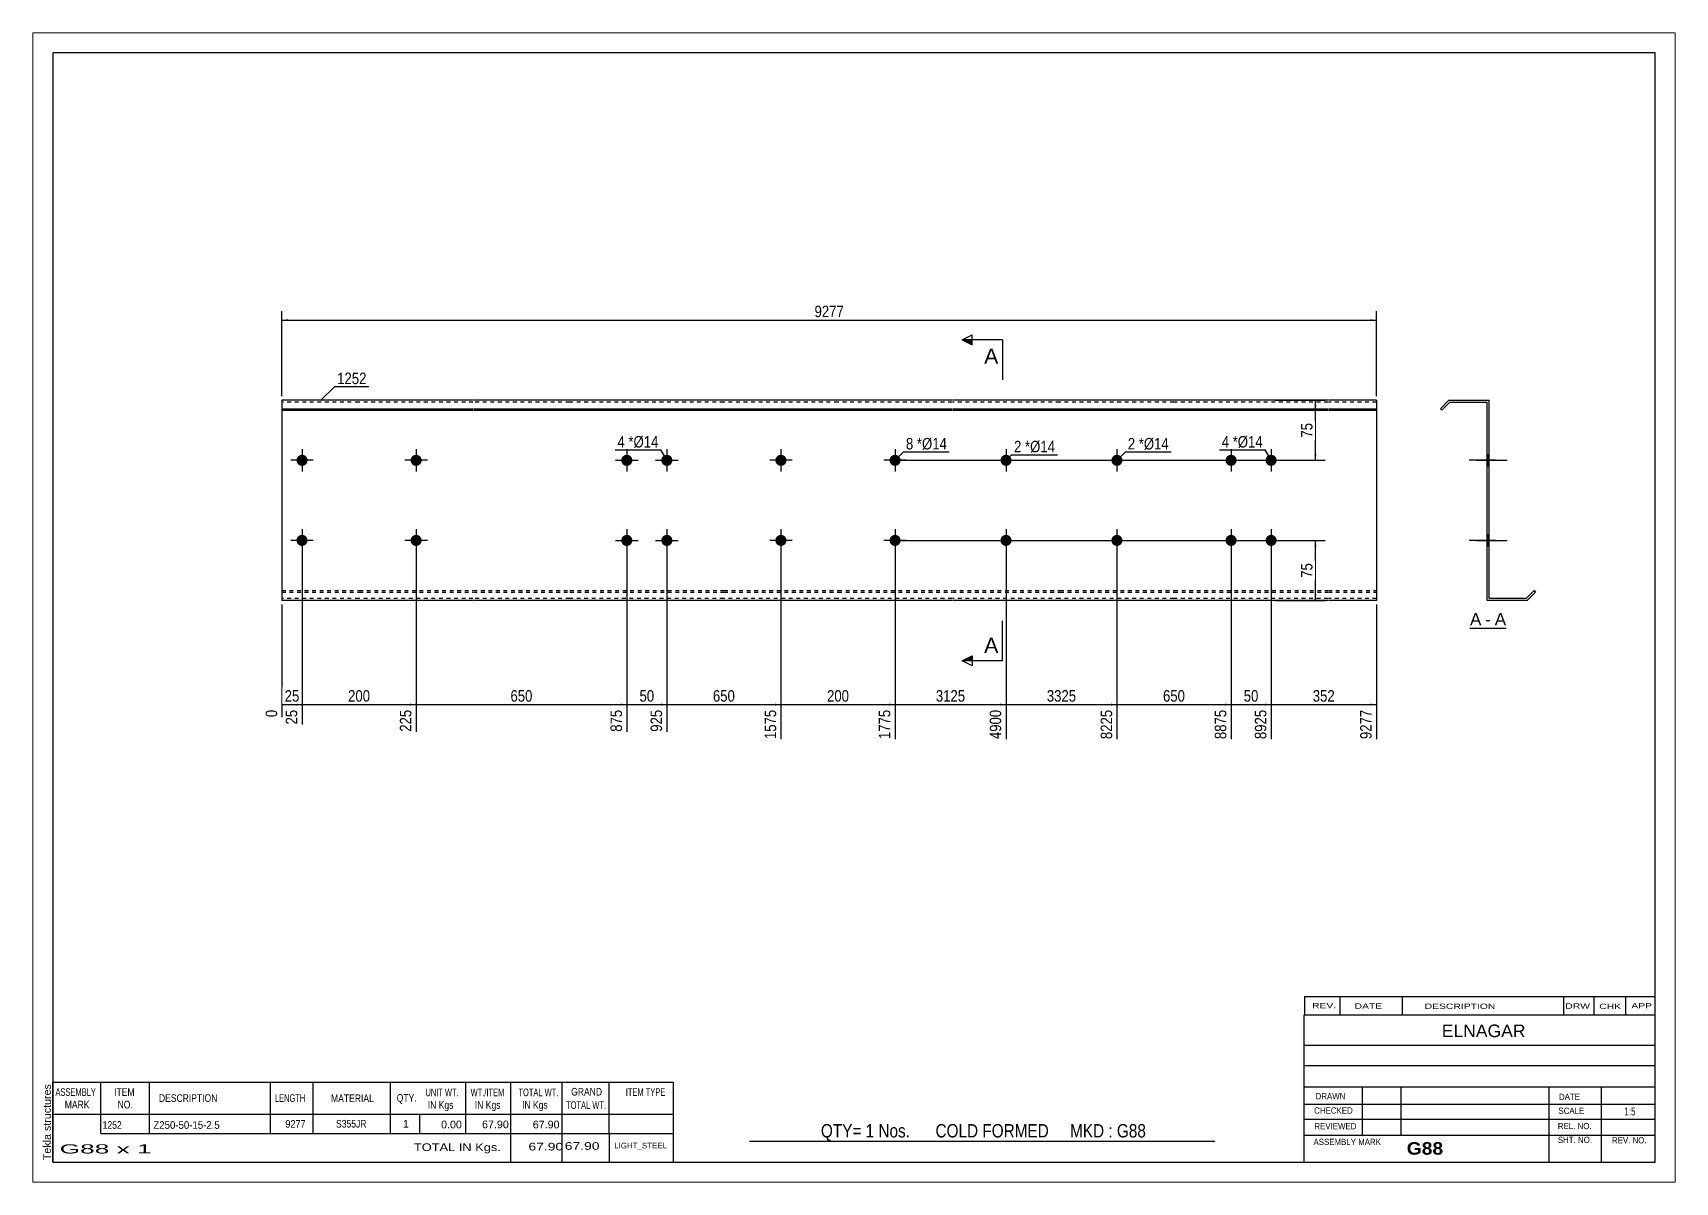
# Paper-space layout 'Layout1' of a CAD drawing. Header units: millimetres. Extents: x 0 to 410, y 0 to 287.
# The model-space entities are those that its viewports show. They can reach past a viewport. Long polylines and large blocks are cut down to what shows.
import ezdxf

# ---------------------------------------------------------------- set-up
doc = ezdxf.new("R2010")
doc.units = ezdxf.units.MM
doc.linetypes.add('DXK_LINE_DOT1', pattern=[1.8814, 0.9407, -0.9407])
doc.layers.add('Viewport layer', color=7, linetype='Continuous', plot=False)
doc.styles.add('Arial', font='ARIAL.TTF', dxfattribs={"height": 0.2})
doc.styles.add('Arial Bold', font='ARIALBD.TTF', dxfattribs={"height": 0.2})
doc.styles.add('Arial Narrow', font='ARIALN.TTF', dxfattribs={"height": 0.2})

# ---------------------------------------------------------------- blocks, each defined once
blk = doc.blocks.new('Unknown-627006323-1635')
at = {"color": 5, "linetype": 'Continuous'}
for p, q in [((342.8, 111.75), (-57.2, 111.75)), ((-57.2, 111.75), (-57.2, -165.25)), ((342.8, -165.25), (342.8, 111.75)), ((-57.2, -165.25), (342.8, -165.25))]:
    blk.add_line(p, q, dxfattribs=at)
at = {"color": 174, "linetype": 'Continuous', "style": 'Arial'}
blk.add_text('Tekla structures', height=1.9102, rotation=90, dxfattribs=at).set_placement((-57.7, -164.75))
blk = doc.blocks.new('Unknown-627006323-12 - 1233')
at = {"color": 7, "linetype": 'Continuous'}
blk.add_line((296.58, -31.95), (305.61, -31.95), dxfattribs=at)
at = {"color": 0, "linetype": 'Continuous'}
blk.add_wipeout([(299.42, -31.2), (299.42, -28), (296.58, -28), (296.58, -31.2)], dxfattribs=at)
blk.add_wipeout([(301.8, -31.2), (301.8, -28), (300.38, -28), (300.38, -31.2)], dxfattribs=at)
at = {"color": 96, "linetype": 'Continuous', "style": 'Arial'}
blk.add_text('A', height=3.06, dxfattribs=at).set_placement((296.58, -31.2))
at = {"color": 0, "linetype": 'Continuous'}
blk.add_wipeout([(305.61, -31.2), (305.61, -28), (302.76, -28), (302.76, -31.2)], dxfattribs=at)
at = {"color": 96, "linetype": 'Continuous', "style": 'Arial'}
for s, p in [('A', (302.76, -31.2)), ('-', (300.38, -31.2))]:
    blk.add_text(s, height=3.06, dxfattribs=at).set_placement(p)
blk = doc.blocks.new('Bolt-627006323-1223 - 1203')
at = {"linetype": 'Continuous'}
for points in [[(6.4, -10, -1), (3.6, -10, -1)], [(154.45, -10, -1), (151.65, -10, -1)]]:
    blk.add_hatch(color=3, dxfattribs=at).paths.add_polyline_path(points)
at = {"color": 3, "linetype": 'Continuous'}
for p, q in [((5, -7.2), (5, -12.8)), ((153.05, -7.2), (153.05, -12.8)), ((7.8, -10), (2.2, -10)), ((155.85, -10), (150.25, -10))]:
    blk.add_line(p, q, dxfattribs=at)
blk = doc.blocks.new('Part-627006323-1218 - 1203')
at = {"color": 2, "linetype": 'Continuous'}
for p, q in [((0, 25), (0, -25)), ((19.19, 25), (0, 25)), ((47.68, 25), (19.29, 25)), ((71.78, 25), (47.78, 25)), ((110.27, 25), (71.88, 25)), ((138.76, 25), (110.37, 25)), ((167.25, 25), (138.86, 25)), ((194.15, 25), (167.35, 25)), ((222.63, 25), (194.25, 25)), ((261.12, 25), (222.73, 25)), ((273.22, 25), (261.22, 25)), ((273.22, 25), (273.22, -25)), ((0, 22.88), (19.19, 22.88)), ((0, 22.53), (19.19, 22.53)), ((19.29, 22.88), (47.68, 22.88)), ((19.29, 22.53), (47.68, 22.53)), ((47.78, 22.88), (71.78, 22.88)), ((47.78, 22.53), (71.78, 22.53)), ((71.88, 22.88), (110.27, 22.88)), ((71.88, 22.53), (110.27, 22.53)), ((110.37, 22.88), (138.76, 22.88)), ((110.37, 22.53), (138.76, 22.53)), ((138.86, 22.88), (167.25, 22.88)), ((138.86, 22.53), (167.25, 22.53)), ((167.35, 22.88), (194.15, 22.88)), ((167.35, 22.53), (194.15, 22.53)), ((194.25, 22.88), (222.63, 22.88)), ((194.25, 22.53), (222.63, 22.53)), ((222.73, 22.88), (261.12, 22.88)), ((222.73, 22.53), (261.12, 22.53)), ((261.22, 22.88), (273.22, 22.88)), ((261.22, 22.53), (273.22, 22.53)), ((19.19, -25), (0, -25)), ((47.68, -25), (19.29, -25)), ((71.78, -25), (47.78, -25)), ((110.27, -25), (71.88, -25)), ((138.76, -25), (110.37, -25)), ((167.25, -25), (138.86, -25)), ((194.15, -25), (167.35, -25)), ((222.63, -25), (194.25, -25)), ((261.12, -25), (222.73, -25)), ((273.22, -25), (261.22, -25))]:
    blk.add_line(p, q, dxfattribs=at)
at = {"color": 7, "linetype": 'DXK_LINE_DOT1'}
for p, q in [((19.19, 24.5), (0, 24.5)), ((47.68, 24.5), (19.29, 24.5)), ((71.78, 24.5), (47.78, 24.5)), ((110.27, 24.5), (71.88, 24.5)), ((138.76, 24.5), (110.37, 24.5)), ((167.25, 24.5), (138.86, 24.5)), ((194.15, 24.5), (167.35, 24.5)), ((222.63, 24.5), (194.25, 24.5)), ((261.12, 24.5), (222.73, 24.5)), ((273.22, 24.5), (261.22, 24.5)), ((0, -22.53), (19.19, -22.53)), ((0, -22.88), (19.19, -22.88)), ((19.19, -24.5), (0, -24.5)), ((19.29, -22.53), (47.68, -22.53)), ((19.29, -22.88), (47.68, -22.88)), ((47.68, -24.5), (19.29, -24.5)), ((47.78, -22.53), (71.78, -22.53)), ((47.78, -22.88), (71.78, -22.88)), ((71.78, -24.5), (47.78, -24.5)), ((71.88, -22.53), (110.27, -22.53)), ((71.88, -22.88), (110.27, -22.88)), ((110.27, -24.5), (71.88, -24.5)), ((110.37, -22.53), (138.76, -22.53)), ((110.37, -22.88), (138.76, -22.88)), ((138.76, -24.5), (110.37, -24.5)), ((138.86, -22.53), (167.25, -22.53)), ((138.86, -22.88), (167.25, -22.88)), ((167.25, -24.5), (138.86, -24.5)), ((167.35, -22.53), (194.15, -22.53)), ((167.35, -22.88), (194.15, -22.88)), ((194.15, -24.5), (167.35, -24.5)), ((194.25, -22.53), (222.63, -22.53)), ((194.25, -22.88), (222.63, -22.88)), ((222.63, -24.5), (194.25, -24.5)), ((222.73, -22.53), (261.12, -22.53)), ((222.73, -22.88), (261.12, -22.88)), ((261.12, -24.5), (222.73, -24.5)), ((261.22, -22.53), (273.22, -22.53)), ((261.22, -22.88), (273.22, -22.88)), ((273.22, -24.5), (261.22, -24.5))]:
    blk.add_line(p, q, dxfattribs=at)
blk = doc.blocks.new('Bolt-627006323-1219 - 1203')
at = {"linetype": 'Continuous'}
for points in [[(238.33, 10, -1), (235.53, 10, -1)], [(248.33, 10, -1), (245.53, 10, -1)], [(238.33, -10, -1), (235.53, -10, -1)], [(248.33, -10, -1), (245.53, -10, -1)]]:
    blk.add_hatch(color=3, dxfattribs=at).paths.add_polyline_path(points)
at = {"color": 3, "linetype": 'Continuous'}
for p, q in [((236.93, 12.8), (236.93, 7.2)), ((246.93, 12.8), (246.93, 7.2)), ((234.13, 10), (239.73, 10)), ((244.13, 10), (249.73, 10)), ((236.93, -7.2), (236.93, -12.8)), ((246.93, -7.2), (246.93, -12.8)), ((234.13, -10), (239.73, -10)), ((244.13, -10), (249.73, -10))]:
    blk.add_line(p, q, dxfattribs=at)
blk = doc.blocks.new('Bolt-627006323-1220 - 1203')
at = {"linetype": 'Continuous'}
for points in [[(87.48, 10, -1), (84.68, 10, -1)], [(97.48, 10, -1), (94.68, 10, -1)], [(87.48, -10, -1), (84.68, -10, -1)], [(97.48, -10, -1), (94.68, -10, -1)]]:
    blk.add_hatch(color=3, dxfattribs=at).paths.add_polyline_path(points)
at = {"color": 3, "linetype": 'Continuous'}
for p, q in [((86.08, 12.8), (86.08, 7.2)), ((96.08, 12.8), (96.08, 7.2)), ((83.28, 10), (88.88, 10)), ((93.28, 10), (98.88, 10)), ((86.08, -7.2), (86.08, -12.8)), ((96.08, -7.2), (96.08, -12.8)), ((83.28, -10), (88.88, -10)), ((93.28, -10), (98.88, -10))]:
    blk.add_line(p, q, dxfattribs=at)
blk = doc.blocks.new('Bolt-627006323-1221 - 1203')
at = {"linetype": 'Continuous'}
for points in [[(34.89, -10, -1), (32.09, -10, -1)], [(125.96, -10, -1), (123.16, -10, -1)]]:
    blk.add_hatch(color=3, dxfattribs=at).paths.add_polyline_path(points)
at = {"color": 3, "linetype": 'Continuous'}
for p, q in [((33.49, -7.2), (33.49, -12.8)), ((124.56, -7.2), (124.56, -12.8)), ((36.29, -10), (30.69, -10)), ((127.36, -10), (121.76, -10))]:
    blk.add_line(p, q, dxfattribs=at)
blk = doc.blocks.new('Bolt-627006323-1222 - 1203')
at = {"linetype": 'Continuous'}
for points in [[(34.89, 10, -1), (32.09, 10, -1)], [(125.96, 10, -1), (123.16, 10, -1)]]:
    blk.add_hatch(color=3, dxfattribs=at).paths.add_polyline_path(points)
at = {"color": 3, "linetype": 'Continuous'}
for p, q in [((33.49, 12.8), (33.49, 7.2)), ((124.56, 12.8), (124.56, 7.2)), ((36.29, 10), (30.69, 10)), ((127.36, 10), (121.76, 10))]:
    blk.add_line(p, q, dxfattribs=at)
blk = doc.blocks.new('Bolt-627006323-1224 - 1203')
at = {"linetype": 'Continuous'}
for points in [[(6.4, 10, -1), (3.6, 10, -1)], [(154.45, 10, -1), (151.65, 10, -1)]]:
    blk.add_hatch(color=3, dxfattribs=at).paths.add_polyline_path(points)
at = {"color": 3, "linetype": 'Continuous'}
for p, q in [((5, 12.8), (5, 7.2)), ((153.05, 12.8), (153.05, 7.2)), ((7.8, 10), (2.2, 10)), ((155.85, 10), (150.25, 10))]:
    blk.add_line(p, q, dxfattribs=at)
blk = doc.blocks.new('Bolt-627006323-1225 - 1203')
at = {"linetype": 'Continuous'}
for points in [[(209.84, 10, -1), (207.04, 10, -1)], [(209.84, -10, -1), (207.04, -10, -1)]]:
    blk.add_hatch(color=3, dxfattribs=at).paths.add_polyline_path(points)
at = {"color": 3, "linetype": 'Continuous'}
for p, q in [((208.44, 12.8), (208.44, 7.2)), ((205.64, 10), (211.24, 10)), ((208.44, -7.2), (208.44, -12.8)), ((205.64, -10), (211.24, -10))]:
    blk.add_line(p, q, dxfattribs=at)
blk = doc.blocks.new('Bolt-627006323-1226 - 1203')
at = {"linetype": 'Continuous'}
for points in [[(182.15, 10, -1), (179.35, 10, -1)], [(182.15, -10, -1), (179.35, -10, -1)]]:
    blk.add_hatch(color=3, dxfattribs=at).paths.add_polyline_path(points)
at = {"color": 3, "linetype": 'Continuous'}
for p, q in [((180.75, 12.8), (180.75, 7.2)), ((177.95, 10), (183.55, 10)), ((180.75, -7.2), (180.75, -12.8)), ((177.95, -10), (183.55, -10))]:
    blk.add_line(p, q, dxfattribs=at)
blk = doc.blocks.new('Bolt-627006323-1240 - 1233')
at = {"linetype": 'Continuous'}
blk.add_hatch(color=3, dxfattribs=at).paths.add_polyline_path([(301.34, -11.4), (301.34, -8.6), (300.84, -8.6), (300.84, -11.4)])
blk.add_hatch(color=3, dxfattribs=at).paths.add_polyline_path([(301.34, -11.4), (301.34, -8.6), (300.84, -8.6), (300.84, -11.4)])
at = {"color": 3, "linetype": 'Continuous'}
for p, q in [((302.94, -10), (296.34, -10)), ((302.94, -10), (296.34, -10)), ((301.34, -8.6), (300.84, -8.6)), ((301.34, -8.6), (300.84, -8.6)), ((301.34, -11.4), (300.84, -11.4)), ((301.34, -11.4), (300.84, -11.4))]:
    blk.add_line(p, q, dxfattribs=at)
blk = doc.blocks.new('Part-627006323-1235 - 1233')
at = {"color": 2, "linetype": 'Continuous'}
for p, q in [((291.34, 25), (289.22, 22.88)), ((291.34, 25), (301.34, 25)), ((301.34, -24.5), (301.34, 25)), ((289.22, 22.88), (289.57, 22.53)), ((289.57, 22.53), (291.55, 24.5)), ((291.55, 24.5), (300.84, 24.5)), ((300.84, -25), (300.84, 24.5)), ((310.64, -24.5), (301.34, -24.5)), ((310.64, -24.5), (312.61, -22.53)), ((312.96, -22.88), (310.84, -25)), ((312.61, -22.53), (312.96, -22.88)), ((310.84, -25), (300.84, -25))]:
    blk.add_line(p, q, dxfattribs=at)
blk = doc.blocks.new('Bolt-627006323-1236 - 1233')
at = {"linetype": 'Continuous'}
for points in [[(301.34, 8.6), (301.34, 11.4), (300.84, 11.4), (300.84, 8.6)], [(301.34, 8.6), (301.34, 11.4), (300.84, 11.4), (300.84, 8.6)], [(301.34, -11.4), (301.34, -8.6), (300.84, -8.6), (300.84, -11.4)], [(301.34, -11.4), (301.34, -8.6), (300.84, -8.6), (300.84, -11.4)]]:
    blk.add_hatch(color=3, dxfattribs=at).paths.add_polyline_path(points)
at = {"color": 3, "linetype": 'Continuous'}
for p, q in [((298.24, 10), (305.84, 10)), ((298.24, 10), (305.84, 10)), ((300.84, 11.4), (301.34, 11.4)), ((300.84, 11.4), (301.34, 11.4)), ((300.84, 8.6), (301.34, 8.6)), ((300.84, 8.6), (301.34, 8.6)), ((298.24, -10), (305.84, -10)), ((298.24, -10), (305.84, -10)), ((300.84, -8.6), (301.34, -8.6)), ((300.84, -8.6), (301.34, -8.6)), ((300.84, -11.4), (301.34, -11.4)), ((300.84, -11.4), (301.34, -11.4))]:
    blk.add_line(p, q, dxfattribs=at)
blk = doc.blocks.new('Bolt-627006323-1237 - 1233')
at = {"linetype": 'Continuous'}
for points in [[(301.34, 8.6), (301.34, 11.4), (300.84, 11.4), (300.84, 8.6)], [(301.34, 8.6), (301.34, 11.4), (300.84, 11.4), (300.84, 8.6)], [(301.34, -11.4), (301.34, -8.6), (300.84, -8.6), (300.84, -11.4)], [(301.34, -11.4), (301.34, -8.6), (300.84, -8.6), (300.84, -11.4)]]:
    blk.add_hatch(color=3, dxfattribs=at).paths.add_polyline_path(points)
at = {"color": 3, "linetype": 'Continuous'}
for p, q in [((298.24, 10), (305.84, 10)), ((298.24, 10), (305.84, 10)), ((300.84, 11.4), (301.34, 11.4)), ((300.84, 11.4), (301.34, 11.4)), ((300.84, 8.6), (301.34, 8.6)), ((300.84, 8.6), (301.34, 8.6)), ((298.24, -10), (305.84, -10)), ((298.24, -10), (305.84, -10)), ((300.84, -8.6), (301.34, -8.6)), ((300.84, -8.6), (301.34, -8.6)), ((300.84, -11.4), (301.34, -11.4)), ((300.84, -11.4), (301.34, -11.4))]:
    blk.add_line(p, q, dxfattribs=at)
blk = doc.blocks.new('Bolt-627006323-1238 - 1233')
at = {"linetype": 'Continuous'}
blk.add_hatch(color=3, dxfattribs=at).paths.add_polyline_path([(301.34, -11.4), (301.34, -8.6), (300.84, -8.6), (300.84, -11.4)])
blk.add_hatch(color=3, dxfattribs=at).paths.add_polyline_path([(301.34, -11.4), (301.34, -8.6), (300.84, -8.6), (300.84, -11.4)])
at = {"color": 3, "linetype": 'Continuous'}
for p, q in [((302.94, -10), (296.34, -10)), ((302.94, -10), (296.34, -10)), ((301.34, -8.6), (300.84, -8.6)), ((301.34, -8.6), (300.84, -8.6)), ((301.34, -11.4), (300.84, -11.4)), ((301.34, -11.4), (300.84, -11.4))]:
    blk.add_line(p, q, dxfattribs=at)
blk = doc.blocks.new('Bolt-627006323-1239 - 1233')
at = {"linetype": 'Continuous'}
blk.add_hatch(color=3, dxfattribs=at).paths.add_polyline_path([(301.34, 8.6), (301.34, 11.4), (300.84, 11.4), (300.84, 8.6)])
blk.add_hatch(color=3, dxfattribs=at).paths.add_polyline_path([(301.34, 8.6), (301.34, 11.4), (300.84, 11.4), (300.84, 8.6)])
at = {"color": 3, "linetype": 'Continuous'}
for p, q in [((302.94, 10), (296.34, 10)), ((302.94, 10), (296.34, 10)), ((301.34, 11.4), (300.84, 11.4)), ((301.34, 11.4), (300.84, 11.4)), ((301.34, 8.6), (300.84, 8.6)), ((301.34, 8.6), (300.84, 8.6))]:
    blk.add_line(p, q, dxfattribs=at)
blk = doc.blocks.new('Bolt-627006323-1241 - 1233')
at = {"linetype": 'Continuous'}
blk.add_hatch(color=3, dxfattribs=at).paths.add_polyline_path([(301.34, 8.6), (301.34, 11.4), (300.84, 11.4), (300.84, 8.6)])
blk.add_hatch(color=3, dxfattribs=at).paths.add_polyline_path([(301.34, 8.6), (301.34, 11.4), (300.84, 11.4), (300.84, 8.6)])
at = {"color": 3, "linetype": 'Continuous'}
for p, q in [((302.94, 10), (296.34, 10)), ((302.94, 10), (296.34, 10)), ((301.34, 11.4), (300.84, 11.4)), ((301.34, 11.4), (300.84, 11.4)), ((301.34, 8.6), (300.84, 8.6)), ((301.34, 8.6), (300.84, 8.6))]:
    blk.add_line(p, q, dxfattribs=at)
blk = doc.blocks.new('Bolt-627006323-1242 - 1233')
at = {"linetype": 'Continuous'}
for points in [[(301.34, 8.6), (301.34, 11.4), (300.84, 11.4), (300.84, 8.6)], [(301.34, -11.4), (301.34, -8.6), (300.84, -8.6), (300.84, -11.4)]]:
    blk.add_hatch(color=3, dxfattribs=at).paths.add_polyline_path(points)
at = {"color": 3, "linetype": 'Continuous'}
for p, q in [((299.24, 10), (305.84, 10)), ((300.84, 11.4), (301.34, 11.4)), ((300.84, 8.6), (301.34, 8.6)), ((299.24, -10), (305.84, -10)), ((300.84, -8.6), (301.34, -8.6)), ((300.84, -11.4), (301.34, -11.4))]:
    blk.add_line(p, q, dxfattribs=at)
blk = doc.blocks.new('Bolt-627006323-1243 - 1233')
at = {"linetype": 'Continuous'}
for points in [[(301.34, 8.6), (301.34, 11.4), (300.84, 11.4), (300.84, 8.6)], [(301.34, -11.4), (301.34, -8.6), (300.84, -8.6), (300.84, -11.4)]]:
    blk.add_hatch(color=3, dxfattribs=at).paths.add_polyline_path(points)
at = {"color": 3, "linetype": 'Continuous'}
for p, q in [((300.84, 11.4), (301.34, 11.4)), ((300.84, 10), (305.34, 10)), ((300.84, 8.6), (301.34, 8.6)), ((300.84, -8.6), (301.34, -8.6)), ((300.84, -10), (305.34, -10)), ((300.84, -11.4), (301.34, -11.4))]:
    blk.add_line(p, q, dxfattribs=at)
blk = doc.blocks.new('StraightDimension-627006323-1328 - 1203')
at = {"linetype": 'Continuous'}
for points in [[(1.5, 44.75), (0, 45), (1.5, 45.25)], [(271.72, 45.25), (273.22, 45), (271.72, 44.75)]]:
    blk.add_hatch(color=7, dxfattribs=at).paths.add_polyline_path(points)
at = {"color": 7, "linetype": 'Continuous'}
for p, q in [((0, 26), (0, 47.25)), ((273.22, 26), (273.22, 47.25)), ((0, 45), (273.22, 45))]:
    blk.add_line(p, q, dxfattribs=at)
at = {"color": 0}
blk.add_wipeout([(140.87, 45.15), (140.87, 49.35), (132.35, 49.35), (132.35, 45.15)], dxfattribs=at)
at = {"color": 3, "style": 'Arial Narrow'}
blk.add_text('9277', height=2.863, dxfattribs=at).set_placement((132.95, 45.75))
blk = doc.blocks.new('StraightDimension-627006323-1268 - 1203')
at = {"linetype": 'Continuous'}
blk.add_hatch(color=7, dxfattribs=at).paths.add_polyline_path([(31.99, -50.75), (33.49, -51), (31.99, -51.25)])
at = {"color": 7, "linetype": 'Continuous'}
for p, q in [((5, -11), (5, -55.96)), ((33.49, -11), (33.49, -57.78)), ((5, -51), (33.49, -51))]:
    blk.add_line(p, q, dxfattribs=at)
at = {"color": 0}
blk.add_wipeout([(22.59, -50.85), (22.59, -46.65), (15.9, -46.65), (15.9, -50.85)], dxfattribs=at)
at = {"color": 0, "linetype": 'Continuous'}
blk.add_wipeout([(32.89, -51.7), (28.69, -51.7), (28.69, -58.38), (32.89, -58.38)], dxfattribs=at)
at = {"color": 3, "style": 'Arial Narrow'}
blk.add_text('200', height=2.863, dxfattribs=at).set_placement((16.5, -50.25))
at = {"color": 3, "linetype": 'Continuous', "style": 'Arial Narrow'}
blk.add_text('225', height=2.863, rotation=90.0002, dxfattribs=at).set_placement((32.29, -57.78))
blk = doc.blocks.new('StraightDimension-627006323-1259 - 1203')
at = {"linetype": 'Continuous'}
blk.add_hatch(color=7, dxfattribs=at).paths.add_polyline_path([(271.72, -50.75), (273.22, -51), (271.72, -51.25)])
at = {"color": 7, "linetype": 'Continuous'}
for p, q in [((246.93, -11), (246.93, -59.61)), ((273.22, -26), (273.22, -59.61)), ((246.93, -51), (273.22, -51))]:
    blk.add_line(p, q, dxfattribs=at)
at = {"color": 0}
blk.add_wipeout([(263.42, -50.85), (263.42, -46.65), (256.73, -46.65), (256.73, -50.85)], dxfattribs=at)
at = {"color": 0, "linetype": 'Continuous'}
blk.add_wipeout([(272.62, -51.7), (268.42, -51.7), (268.42, -60.21), (272.62, -60.21)], dxfattribs=at)
at = {"color": 3, "style": 'Arial Narrow'}
blk.add_text('352', height=2.863, dxfattribs=at).set_placement((257.33, -50.25))
at = {"color": 3, "linetype": 'Continuous', "style": 'Arial Narrow'}
blk.add_text('9277', height=2.863, rotation=90.0002, dxfattribs=at).set_placement((272.02, -59.61))
blk = doc.blocks.new('StraightDimension-627006323-1260 - 1203')
at = {"linetype": 'Continuous'}
blk.add_hatch(color=7, dxfattribs=at).paths.add_polyline_path([(245.43, -50.75), (246.93, -51), (245.43, -51.25)])
at = {"color": 7, "linetype": 'Continuous'}
for p, q in [((236.93, -11), (236.93, -59.61)), ((246.93, -11), (246.93, -59.61)), ((236.93, -51), (246.93, -51))]:
    blk.add_line(p, q, dxfattribs=at)
at = {"color": 0}
blk.add_wipeout([(244.36, -50.85), (244.36, -46.65), (239.5, -46.65), (239.5, -50.85)], dxfattribs=at)
at = {"color": 0, "linetype": 'Continuous'}
blk.add_wipeout([(246.33, -51.7), (242.13, -51.7), (242.13, -60.21), (246.33, -60.21)], dxfattribs=at)
at = {"color": 3, "style": 'Arial Narrow'}
blk.add_text('50', height=2.863, dxfattribs=at).set_placement((240.1, -50.25))
at = {"color": 3, "linetype": 'Continuous', "style": 'Arial Narrow'}
blk.add_text('8925', height=2.863, rotation=90.0002, dxfattribs=at).set_placement((245.73, -59.61))
blk = doc.blocks.new('StraightDimension-627006323-1261 - 1203')
at = {"linetype": 'Continuous'}
blk.add_hatch(color=7, dxfattribs=at).paths.add_polyline_path([(235.43, -50.75), (236.93, -51), (235.43, -51.25)])
at = {"color": 7, "linetype": 'Continuous'}
for p, q in [((208.44, -11), (208.44, -59.61)), ((236.93, -11), (236.93, -59.61)), ((208.44, -51), (236.93, -51))]:
    blk.add_line(p, q, dxfattribs=at)
at = {"color": 0}
blk.add_wipeout([(226.03, -50.85), (226.03, -46.65), (219.34, -46.65), (219.34, -50.85)], dxfattribs=at)
at = {"color": 0, "linetype": 'Continuous'}
blk.add_wipeout([(236.33, -51.7), (232.13, -51.7), (232.13, -60.21), (236.33, -60.21)], dxfattribs=at)
at = {"color": 3, "style": 'Arial Narrow'}
blk.add_text('650', height=2.863, dxfattribs=at).set_placement((219.94, -50.25))
at = {"color": 3, "linetype": 'Continuous', "style": 'Arial Narrow'}
blk.add_text('8875', height=2.863, rotation=90.0002, dxfattribs=at).set_placement((235.73, -59.61))
blk = doc.blocks.new('StraightDimension-627006323-1262 - 1203')
at = {"linetype": 'Continuous'}
blk.add_hatch(color=7, dxfattribs=at).paths.add_polyline_path([(206.94, -50.75), (208.44, -51), (206.94, -51.25)])
at = {"color": 7, "linetype": 'Continuous'}
for p, q in [((180.75, -11), (180.75, -59.61)), ((208.44, -11), (208.44, -59.61)), ((180.75, -51), (208.44, -51))]:
    blk.add_line(p, q, dxfattribs=at)
at = {"color": 0}
blk.add_wipeout([(198.85, -50.85), (198.85, -46.65), (190.34, -46.65), (190.34, -50.85)], dxfattribs=at)
at = {"color": 0, "linetype": 'Continuous'}
blk.add_wipeout([(207.84, -51.7), (203.64, -51.7), (203.64, -60.21), (207.84, -60.21)], dxfattribs=at)
at = {"color": 3, "style": 'Arial Narrow'}
blk.add_text('3325', height=2.863, dxfattribs=at).set_placement((190.94, -50.25))
at = {"color": 3, "linetype": 'Continuous', "style": 'Arial Narrow'}
blk.add_text('8225', height=2.863, rotation=90.0002, dxfattribs=at).set_placement((207.24, -59.61))
blk = doc.blocks.new('StraightDimension-627006323-1312 - 1203')
at = {"linetype": 'Continuous'}
for points in [[(257.75, 23.5), (258, 25), (258.25, 23.5)], [(258.25, 11.5), (258, 10), (257.75, 11.5)]]:
    blk.add_hatch(color=7, dxfattribs=at).paths.add_polyline_path(points)
at = {"color": 7, "linetype": 'Continuous'}
for p, q in [((247.93, 25), (260.4, 25)), ((258, 10), (258, 25)), ((154.05, 10), (260.4, 10))]:
    blk.add_line(p, q, dxfattribs=at)
at = {"color": 0}
blk.add_wipeout([(257.85, 19.93), (253.65, 19.93), (253.65, 15.07), (257.85, 15.07)], dxfattribs=at)
at = {"color": 3, "style": 'Arial Narrow'}
blk.add_text('75', height=2.863, rotation=90.0002, dxfattribs=at).set_placement((257.25, 15.67))
blk = doc.blocks.new('StraightDimension-627006323-1263 - 1203')
at = {"linetype": 'Continuous'}
blk.add_hatch(color=7, dxfattribs=at).paths.add_polyline_path([(179.25, -50.75), (180.75, -51), (179.25, -51.25)])
at = {"color": 7, "linetype": 'Continuous'}
for p, q in [((153.05, -11), (153.05, -59.61)), ((180.75, -11), (180.75, -59.61)), ((153.05, -51), (180.75, -51))]:
    blk.add_line(p, q, dxfattribs=at)
at = {"color": 0}
blk.add_wipeout([(171.15, -50.85), (171.15, -46.65), (162.64, -46.65), (162.64, -50.85)], dxfattribs=at)
at = {"color": 0, "linetype": 'Continuous'}
blk.add_wipeout([(180.15, -51.7), (175.95, -51.7), (175.95, -60.21), (180.15, -60.21)], dxfattribs=at)
at = {"color": 3, "style": 'Arial Narrow'}
blk.add_text('3125', height=2.863, dxfattribs=at).set_placement((163.24, -50.25))
at = {"color": 3, "linetype": 'Continuous', "style": 'Arial Narrow'}
blk.add_text('4900', height=2.863, rotation=90.0002, dxfattribs=at).set_placement((179.55, -59.61))
blk = doc.blocks.new('StraightDimension-627006323-1264 - 1203')
at = {"linetype": 'Continuous'}
blk.add_hatch(color=7, dxfattribs=at).paths.add_polyline_path([(151.55, -50.75), (153.05, -51), (151.55, -51.25)])
at = {"color": 7, "linetype": 'Continuous'}
for p, q in [((124.56, -11), (124.56, -59.61)), ((153.05, -11), (153.05, -59.61)), ((124.56, -51), (153.05, -51))]:
    blk.add_line(p, q, dxfattribs=at)
at = {"color": 0}
blk.add_wipeout([(142.15, -50.85), (142.15, -46.65), (135.47, -46.65), (135.47, -50.85)], dxfattribs=at)
at = {"color": 0, "linetype": 'Continuous'}
blk.add_wipeout([(152.45, -51.7), (148.25, -51.7), (148.25, -60.21), (152.45, -60.21)], dxfattribs=at)
at = {"color": 3, "style": 'Arial Narrow'}
blk.add_text('200', height=2.863, dxfattribs=at).set_placement((136.07, -50.25))
at = {"color": 3, "linetype": 'Continuous', "style": 'Arial Narrow'}
blk.add_text('1775', height=2.863, rotation=90.0002, dxfattribs=at).set_placement((151.85, -59.61))
blk = doc.blocks.new('StraightDimension-627006323-1265 - 1203')
at = {"linetype": 'Continuous'}
blk.add_hatch(color=7, dxfattribs=at).paths.add_polyline_path([(123.06, -50.75), (124.56, -51), (123.06, -51.25)])
at = {"color": 7, "linetype": 'Continuous'}
for p, q in [((96.08, -11), (96.08, -57.78)), ((124.56, -11), (124.56, -59.61)), ((96.08, -51), (124.56, -51))]:
    blk.add_line(p, q, dxfattribs=at)
at = {"color": 0}
blk.add_wipeout([(113.66, -50.85), (113.66, -46.65), (106.98, -46.65), (106.98, -50.85)], dxfattribs=at)
at = {"color": 0, "linetype": 'Continuous'}
blk.add_wipeout([(123.96, -51.7), (119.76, -51.7), (119.76, -60.21), (123.96, -60.21)], dxfattribs=at)
at = {"color": 3, "style": 'Arial Narrow'}
blk.add_text('650', height=2.863, dxfattribs=at).set_placement((107.58, -50.25))
at = {"color": 3, "linetype": 'Continuous', "style": 'Arial Narrow'}
blk.add_text('1575', height=2.863, rotation=90.0002, dxfattribs=at).set_placement((123.36, -59.61))
blk = doc.blocks.new('StraightDimension-627006323-1266 - 1203')
at = {"linetype": 'Continuous'}
blk.add_hatch(color=7, dxfattribs=at).paths.add_polyline_path([(94.58, -50.75), (96.08, -51), (94.58, -51.25)])
at = {"color": 7, "linetype": 'Continuous'}
for p, q in [((86.08, -11), (86.08, -57.78)), ((96.08, -11), (96.08, -57.78)), ((86.08, -51), (96.08, -51))]:
    blk.add_line(p, q, dxfattribs=at)
at = {"color": 0}
blk.add_wipeout([(93.5, -50.85), (93.5, -46.65), (88.65, -46.65), (88.65, -50.85)], dxfattribs=at)
at = {"color": 0, "linetype": 'Continuous'}
blk.add_wipeout([(95.48, -51.7), (91.28, -51.7), (91.28, -58.38), (95.48, -58.38)], dxfattribs=at)
at = {"color": 3, "style": 'Arial Narrow'}
blk.add_text('50', height=2.863, dxfattribs=at).set_placement((89.25, -50.25))
at = {"color": 3, "linetype": 'Continuous', "style": 'Arial Narrow'}
blk.add_text('925', height=2.863, rotation=90.0002, dxfattribs=at).set_placement((94.88, -57.78))
blk = doc.blocks.new('StraightDimension-627006323-1267 - 1203')
at = {"linetype": 'Continuous'}
blk.add_hatch(color=7, dxfattribs=at).paths.add_polyline_path([(84.58, -50.75), (86.08, -51), (84.58, -51.25)])
at = {"color": 7, "linetype": 'Continuous'}
for p, q in [((33.49, -11), (33.49, -57.78)), ((86.08, -11), (86.08, -57.78)), ((33.49, -51), (86.08, -51))]:
    blk.add_line(p, q, dxfattribs=at)
at = {"color": 0}
blk.add_wipeout([(63.12, -50.85), (63.12, -46.65), (56.44, -46.65), (56.44, -50.85)], dxfattribs=at)
at = {"color": 0, "linetype": 'Continuous'}
blk.add_wipeout([(85.48, -51.7), (81.28, -51.7), (81.28, -58.38), (85.48, -58.38)], dxfattribs=at)
at = {"color": 3, "style": 'Arial Narrow'}
blk.add_text('650', height=2.863, dxfattribs=at).set_placement((57.04, -50.25))
at = {"color": 3, "linetype": 'Continuous', "style": 'Arial Narrow'}
blk.add_text('875', height=2.863, rotation=90.0002, dxfattribs=at).set_placement((84.88, -57.78))
blk = doc.blocks.new('StraightDimension-627006323-1269 - 1203')
at = {"linetype": 'Continuous'}
blk.add_hatch(color=7, dxfattribs=at).paths.add_polyline_path([(3.5, -50.75), (5, -51), (3.5, -51.25)])
at = {"color": 7, "linetype": 'Continuous'}
for p, q in [((5, -11), (5, -55.96)), ((0, -26), (0, -54.13)), ((0, -51), (5, -51))]:
    blk.add_line(p, q, dxfattribs=at)
at = {"color": 0}
blk.add_wipeout([(4.93, -50.85), (4.93, -46.65), (0.07, -46.65), (0.07, -50.85)], dxfattribs=at)
at = {"color": 0, "linetype": 'Continuous'}
blk.add_wipeout([(4.4, -51.7), (0.2, -51.7), (0.2, -56.56), (4.4, -56.56)], dxfattribs=at)
blk.add_wipeout([(-0.6, -51.7), (-4.8, -51.7), (-4.8, -54.73), (-0.6, -54.73)], dxfattribs=at)
at = {"color": 3, "style": 'Arial Narrow'}
blk.add_text('25', height=2.863, dxfattribs=at).set_placement((0.67, -50.25))
at = {"color": 3, "linetype": 'Continuous', "style": 'Arial Narrow'}
for s, height, p in [('0', 2.86, (-1.2, -54.13)), ('25', 2.863, (3.8, -55.96))]:
    blk.add_text(s, height=height, rotation=90.0002, dxfattribs=at).set_placement(p)
blk = doc.blocks.new('StraightDimension-627006323-1320 - 1203')
at = {"linetype": 'Continuous'}
for points in [[(257.75, -11.5), (258, -10), (258.25, -11.5)], [(258.25, -23.5), (258, -25), (257.75, -23.5)]]:
    blk.add_hatch(color=7, dxfattribs=at).paths.add_polyline_path(points)
at = {"color": 7, "linetype": 'Continuous'}
for p, q in [((154.05, -10), (260.4, -10)), ((258, -25), (258, -10)), ((247.93, -25), (260.4, -25))]:
    blk.add_line(p, q, dxfattribs=at)
at = {"color": 0}
blk.add_wipeout([(257.85, -15.07), (253.65, -15.07), (253.65, -19.93), (257.85, -19.93)], dxfattribs=at)
at = {"color": 3, "style": 'Arial Narrow'}
blk.add_text('75', height=2.863, rotation=90.0002, dxfattribs=at).set_placement((257.25, -19.33))
blk = doc.blocks.new('CBS_BOM-627006323-1662')
at = {"color": 7, "linetype": 'Continuous'}
for p, q in [((-57.23, -153.28), (-57.23, -145.28)), ((-57.23, -145.28), (97.69, -145.28)), ((-45.23, -153.28), (-45.23, -145.28)), ((-33.04, -153.28), (-33.04, -145.28)), ((-2.88, -153.28), (-2.88, -145.28)), ((7.8, -153.28), (7.8, -145.28)), ((27.12, -153.28), (27.12, -145.28)), ((45.92, -153.28), (45.92, -145.28)), ((57.13, -153.28), (57.13, -145.28)), ((69.92, -153.28), (69.92, -145.28)), ((81.67, -153.28), (81.67, -145.28)), ((97.69, -145.29), (97.69, -153.27)), ((-57.23, -153.28), (97.69, -153.28)), ((-57.23, -158.08), (-57.23, -153.28)), ((-45.23, -158.08), (-45.23, -153.28)), ((-33.04, -158.08), (-33.04, -153.28)), ((-2.88, -158.08), (-2.88, -153.28)), ((7.8, -158.08), (7.8, -153.28)), ((27.12, -158.08), (27.12, -153.28)), ((34.38, -158.08), (34.38, -153.28)), ((45.92, -158.08), (45.92, -153.28)), ((57.13, -158.08), (57.13, -153.28)), ((69.92, -158.08), (69.92, -153.28)), ((81.69, -158.08), (81.69, -153.28)), ((97.69, -153.28), (97.69, -158.08)), ((-57.23, -165.28), (-57.23, -158.1)), ((-45.23, -158.08), (97.69, -158.08)), ((57.13, -165.28), (57.13, -158.1)), ((69.92, -165.28), (69.92, -158.1)), ((81.73, -165.28), (81.73, -158.1)), ((97.69, -158.08), (97.69, -165.28)), ((-57.23, -165.28), (97.69, -165.28))]:
    blk.add_line(p, q, dxfattribs=at)
at = {"color": 3, "linetype": 'Continuous', "style": 'Arial'}
for s, height, width, p in [('ASSEMBLY', 1.91, 0.7, (-56.55, -148.71)), ('ITEM', 1.91, 0.8, (-41.9, -148.71)), ('UNIT WT.', 1.91, 0.7, (35.81, -148.78)), ('WT./ITEM', 1.91, 0.7, (47.1, -148.78)), ('TOTAL WT.', 1.91, 0.7, (59.04, -148.78)), ('GRAND', 1.91, 0.8, (72.19, -148.62)), ('ITEM TYPE', 1.91, 0.7, (85.83, -148.7)), ('MARK', 1.91, 0.8, (-54.23, -151.84)), ('NO.', 1.91, 0.8, (-41.05, -151.84)), ('DESCRIPTION', 1.9102, 0.8, (-30.72, -150.21)), ('LENGTH', 1.91, 0.7, (-1.77, -150.21)), ('MATERIAL', 1.91, 0.8, (12.25, -150.26)), ('QTY.', 1.91, 0.8, (28.64, -150.18)), ('IN Kgs', 1.91, 0.8, (36.39, -151.92)), ('IN Kgs', 1.91, 0.8, (48.14, -151.92)), ('IN Kgs', 1.91, 0.8, (59.93, -151.92)), ('TOTAL WT.', 1.91, 0.7, (70.93, -151.96))]:
    blk.add_text(s, height=height, dxfattribs=dict(at, width=width)).set_placement(p)
at = {"color": 7, "linetype": 'Continuous', "style": 'Arial'}
for s, height, width, p in [('1252', 1.91, 0.8, (-44.77, -156.93)), ('Z250-50-15-2.5', 1.9102, 0.9, (-32.1, -156.93)), ('9277', 1.91, 0.85, (0.84, -156.65)), ('S355JR', 1.91, 0.8, (13.49, -156.62))]:
    blk.add_text(s, height=height, dxfattribs=dict(at, width=width)).set_placement(p)
for s, p in [('1', (30.21, -156.62)), ('0.00', (39.72, -156.81)), ('67.90', (49.94, -156.78)), ('67.90', (62.61, -156.81))]:
    blk.add_text(s, height=1.91, dxfattribs=at).set_placement(p)
at = {"color": 6, "linetype": 'Continuous', "style": 'Arial'}
for s, height, width, p in [('G88 x 1', 2.292, 2.05, (-55.51, -163.09)), ('TOTAL IN Kgs.', 1.9102, 1.2, (32.93, -162.48)), ('67.90', 1.91, 1.3, (61.52, -162.33)), ('67.90', 1.91, 1.3, (70.59, -162.17))]:
    blk.add_text(s, height=height, dxfattribs=dict(at, width=width)).set_placement(p)
blk.add_text('LIGHT_STEEL', height=1.4135, dxfattribs=at).set_placement((82.94, -161.83))
blk = doc.blocks.new('CBS_CALLOFF-627006323-1663')
at = {"color": 7, "linetype": 'Continuous'}
blk.add_line((116.68, -159.98), (232.91, -160), dxfattribs=at)
at = {"color": 3, "linetype": 'Continuous', "style": 'Arial Narrow'}
blk.add_text('QTY= 1 Nos.      COLD FORMED     MKD : G88', height=3.3405, dxfattribs=at).set_placement((134.54, -159.09))
blk = doc.blocks.new('CBS_NAME_BLOG-627006323-1664')
at = {"color": 7, "linetype": 'Continuous'}
for p, q in [((255.21, -128.5), (342.73, -128.5)), ((255.21, -165.21), (255.21, -128.5)), ((255.21, -136.04), (342.73, -136.04)), ((255.28, -141.09), (342.8, -141.09)), ((255.21, -146.46), (342.73, -146.46)), ((269.73, -158.57), (269.73, -146.47)), ((279.42, -158.54), (279.42, -146.47)), ((316.33, -165.21), (316.33, -146.48)), ((329.38, -165.21), (329.38, -146.47)), ((255.22, -150.76), (342.8, -150.74)), ((255.21, -154.51), (342.73, -154.51)), ((255.21, -158.55), (342.73, -158.55)), ((255.21, -165.25), (342.8, -165.25))]:
    blk.add_line(p, q, dxfattribs=at)
at = {"color": 3, "linetype": 'Continuous', "style": 'Arial'}
blk.add_text('ELNAGAR', height=3.133, dxfattribs=at).set_placement((289.53, -134.03))
at = {"color": 3, "linetype": 'Continuous'}
for s, height, style, width, p in [('CHECKED', 1.566, 'Arial', 0.9, (257.69, -153.14)), ('DRAWN', 1.566, 'Arial', 0.9, (258.04, -149.57)), ('SCALE', 1.566, 'Arial', 0.9, (318.65, -153.21)), ('DATE', 1.566, 'Arial', 0.9, (318.8, -149.73)), ('1:5', 1.957, 'Arial Narrow', 0.9, (335.1, -153.57)), ('REVIEWED', 1.566, 'Arial', 0.9, (257.73, -157.06)), ('REL. NO.', 1.566, 'Arial', 0.9, (318.51, -157.01)), ('ASSEMBLY MARK', 1.5663, 'Arial', 0.9, (257.51, -160.99)), ('SHT. NO.', 1.566, 'Arial', 0.9, (318.51, -160.48)), ('REV. NO.', 1.566, 'Arial', 0.9, (332.03, -160.57)), ('G88', 3.131, 'Arial Bold', 1.1, (280.79, -163.39))]:
    blk.add_text(s, height=height, dxfattribs=dict(at, style=style, width=width)).set_placement(p)
blk = doc.blocks.new('CBS_REVISION-627006323-1665')
at = {"color": 7, "linetype": 'Continuous'}
for p, q in [((255.29, -123.87), (342.79, -123.87)), ((255.29, -123.87), (255.29, -128.5)), ((264.09, -123.87), (264.09, -128.5)), ((279.68, -123.87), (279.68, -128.44)), ((319.94, -123.87), (319.94, -128.5)), ((327.48, -123.87), (327.48, -128.5)), ((335.43, -123.87), (335.43, -128.5)), ((255.29, -128.5), (342.79, -128.5))]:
    blk.add_line(p, q, dxfattribs=at)
at = {"color": 7, "style": 'Arial Narrow', "width": 1.7}
for s, height, p in [('REV.', 1.326, (257.15, -126.82)), ('DATE', 1.326, (267.78, -126.94)), ('DESCRIPTION', 1.3257, (285.26, -126.99)), ('DRW', 1.326, (320.37, -126.93)), ('CHK', 1.326, (328.86, -127.02)), ('APP', 1.326, (336.86, -126.87))]:
    blk.add_text(s, height=height, dxfattribs=at).set_placement(p)
blk = doc.blocks.new('Mark-627006323-1350 - 1203')
at = {"color": 0}
blk.add_wipeout([(85.58, 13.2), (85.58, 16.2), (83.76, 16.2), (83.76, 13.2)], dxfattribs=at)
blk.add_wipeout([(85.58, 13.2), (85.58, 16.2), (83.76, 16.2), (83.76, 13.2)], dxfattribs=at)
blk.add_wipeout([(87.76, 13.2), (87.76, 16.2), (86.48, 16.2), (86.48, 13.2)], dxfattribs=at)
blk.add_wipeout([(87.76, 13.2), (87.76, 16.2), (86.48, 16.2), (86.48, 13.2)], dxfattribs=at)
at = {"color": 3, "style": 'Arial Narrow'}
blk.add_text('4', height=2.86, dxfattribs=at).set_placement((83.76, 13.2))
at = {"color": 0}
blk.add_wipeout([(93.98, 13.2), (93.98, 16.2), (87.76, 16.2), (87.76, 13.2)], dxfattribs=at)
blk.add_wipeout([(93.98, 13.2), (93.98, 16.2), (87.76, 16.2), (87.76, 13.2)], dxfattribs=at)
at = {"color": 7, "linetype": 'Continuous'}
for p in [(83.16, 12.6), (96.08, 10)]:
    blk.add_line(p, (94.58, 12.6), dxfattribs=at)
at = {"color": 3, "style": 'Arial Narrow'}
for s, height, p in [('*', 2.86, (86.48, 13.2)), ('Ø14', 2.863, (87.76, 13.2))]:
    blk.add_text(s, height=height, dxfattribs=at).set_placement(p)
blk = doc.blocks.new('SectionMark-627006323-1257 - 1203')
at = {"linetype": 'Continuous'}
for points in [[(172.34, 40.1), (172.34, 38.85), (169.84, 40.1)], [(172.34, -38.85), (172.34, -40.1), (169.84, -40.1)]]:
    blk.add_hatch(color=30, dxfattribs=at).paths.add_polyline_path(points)
at = {"color": 30, "linetype": 'Continuous'}
for p, q in [((169.84, 40.1), (172.34, 41.35)), ((172.34, 38.85), (172.34, 41.35)), ((169.84, 40.1), (172.34, 38.85)), ((169.84, -40.1), (172.34, -38.85)), ((172.34, -41.35), (169.84, -40.1)), ((172.34, -38.85), (172.34, -41.35))]:
    blk.add_line(p, q, dxfattribs=at)
at = {"color": 0, "linetype": 'Continuous'}
for points in [[(178.84, 34.1), (178.84, 38.1), (175.28, 38.1), (175.28, 34.1)], [(178.84, -38.1), (178.84, -34.1), (175.28, -34.1), (175.28, -38.1)]]:
    blk.add_wipeout(points, dxfattribs=at)
at = {"color": 30, "linetype": 'Continuous'}
for p, q in [((179.84, 40.1), (169.84, 40.1)), ((179.84, 40.1), (179.84, 30.1)), ((179.84, -40.1), (179.84, -30.1)), ((179.84, -40.1), (169.84, -40.1))]:
    blk.add_line(p, q, dxfattribs=at)
at = {"color": 96, "linetype": 'Continuous', "style": 'Arial'}
for p in [(175.28, 34.1), (175.28, -38.1)]:
    blk.add_text('A', height=3.82, dxfattribs=at).set_placement(p)
blk = doc.blocks.new('Mark-627006323-1331 - 1203')
at = {"color": 0}
blk.add_wipeout([(21.09, 29.04), (21.09, 32.04), (13.78, 32.04), (13.78, 29.04)], dxfattribs=at)
blk.add_wipeout([(21.09, 29.04), (21.09, 32.04), (13.78, 32.04), (13.78, 29.04)], dxfattribs=at)
at = {"color": 7, "linetype": 'Continuous'}
for p, q in [((9.65, 24.9), (13.18, 28.44)), ((13.18, 28.44), (21.69, 28.44))]:
    blk.add_line(p, q, dxfattribs=at)
at = {"color": 3, "style": 'Arial Narrow'}
blk.add_text('1252', height=2.863, dxfattribs=at).set_placement((13.78, 29.04))
blk = doc.blocks.new('MarkSet-627006323-1344 - 1203')
at = {"color": 0}
blk.add_wipeout([(157.6, 12.72), (157.6, 15.72), (155.77, 15.72), (155.77, 12.72)], dxfattribs=at)
blk.add_wipeout([(157.6, 12.72), (157.6, 15.72), (155.77, 15.72), (155.77, 12.72)], dxfattribs=at)
at = {"color": 7, "linetype": 'Continuous'}
blk.add_line((153.05, 10), (155.17, 12.12), dxfattribs=at)
at = {"color": 0}
blk.add_wipeout([(159.78, 12.72), (159.78, 15.72), (158.5, 15.72), (158.5, 12.72)], dxfattribs=at)
blk.add_wipeout([(159.78, 12.72), (159.78, 15.72), (158.5, 15.72), (158.5, 12.72)], dxfattribs=at)
at = {"color": 3, "style": 'Arial Narrow'}
blk.add_text('8', height=2.86, dxfattribs=at).set_placement((155.77, 12.72))
at = {"color": 0}
blk.add_wipeout([(165.99, 12.72), (165.99, 15.72), (159.78, 15.72), (159.78, 12.72)], dxfattribs=at)
blk.add_wipeout([(165.99, 12.72), (165.99, 15.72), (159.78, 15.72), (159.78, 12.72)], dxfattribs=at)
at = {"color": 7, "linetype": 'Continuous'}
blk.add_line((155.17, 12.12), (166.59, 12.12), dxfattribs=at)
at = {"color": 3, "style": 'Arial Narrow'}
for s, height, p in [('*', 2.86, (158.5, 12.72)), ('Ø14', 2.863, (159.78, 12.72))]:
    blk.add_text(s, height=height, dxfattribs=at).set_placement(p)
blk = doc.blocks.new('Mark-627006323-1349 - 1203')
at = {"color": 0}
blk.add_wipeout([(236.44, 13.2), (236.44, 16.2), (234.61, 16.2), (234.61, 13.2)], dxfattribs=at)
blk.add_wipeout([(236.44, 13.2), (236.44, 16.2), (234.61, 16.2), (234.61, 13.2)], dxfattribs=at)
blk.add_wipeout([(238.61, 13.2), (238.61, 16.2), (237.34, 16.2), (237.34, 13.2)], dxfattribs=at)
blk.add_wipeout([(238.61, 13.2), (238.61, 16.2), (237.34, 16.2), (237.34, 13.2)], dxfattribs=at)
at = {"color": 3, "style": 'Arial Narrow'}
blk.add_text('4', height=2.86, dxfattribs=at).set_placement((234.61, 13.2))
at = {"color": 0}
blk.add_wipeout([(244.83, 13.2), (244.83, 16.2), (238.61, 16.2), (238.61, 13.2)], dxfattribs=at)
blk.add_wipeout([(244.83, 13.2), (244.83, 16.2), (238.61, 16.2), (238.61, 13.2)], dxfattribs=at)
at = {"color": 7, "linetype": 'Continuous'}
for p in [(234.01, 12.6), (246.93, 10)]:
    blk.add_line(p, (245.43, 12.6), dxfattribs=at)
at = {"color": 3, "style": 'Arial Narrow'}
for s, height, p in [('*', 2.86, (237.34, 13.2)), ('Ø14', 2.863, (238.61, 13.2))]:
    blk.add_text(s, height=height, dxfattribs=at).set_placement(p)
blk = doc.blocks.new('Mark-627006323-1351 - 1203')
at = {"color": 0}
blk.add_wipeout([(212.99, 12.72), (212.99, 15.72), (211.16, 15.72), (211.16, 12.72)], dxfattribs=at)
blk.add_wipeout([(212.99, 12.72), (212.99, 15.72), (211.16, 15.72), (211.16, 12.72)], dxfattribs=at)
at = {"color": 7, "linetype": 'Continuous'}
blk.add_line((208.44, 10), (210.56, 12.12), dxfattribs=at)
at = {"color": 0}
blk.add_wipeout([(215.17, 12.72), (215.17, 15.72), (213.89, 15.72), (213.89, 12.72)], dxfattribs=at)
blk.add_wipeout([(215.17, 12.72), (215.17, 15.72), (213.89, 15.72), (213.89, 12.72)], dxfattribs=at)
at = {"color": 3, "style": 'Arial Narrow'}
blk.add_text('2', height=2.86, dxfattribs=at).set_placement((211.16, 12.72))
at = {"color": 0}
blk.add_wipeout([(221.38, 12.72), (221.38, 15.72), (215.17, 15.72), (215.17, 12.72)], dxfattribs=at)
blk.add_wipeout([(221.38, 12.72), (221.38, 15.72), (215.17, 15.72), (215.17, 12.72)], dxfattribs=at)
at = {"color": 7, "linetype": 'Continuous'}
blk.add_line((210.56, 12.12), (221.98, 12.12), dxfattribs=at)
at = {"color": 3, "style": 'Arial Narrow'}
for s, height, p in [('*', 2.86, (213.89, 12.72)), ('Ø14', 2.863, (215.17, 12.72))]:
    blk.add_text(s, height=height, dxfattribs=at).set_placement(p)
blk = doc.blocks.new('Mark-627006323-1352 - 1203')
at = {"color": 0}
blk.add_wipeout([(184.59, 12.01), (184.59, 15.01), (182.76, 15.01), (182.76, 12.01)], dxfattribs=at)
blk.add_wipeout([(184.59, 12.01), (184.59, 15.01), (182.76, 15.01), (182.76, 12.01)], dxfattribs=at)
at = {"color": 7, "linetype": 'Continuous'}
blk.add_line((180.75, 10), (182.16, 11.41), dxfattribs=at)
at = {"color": 0}
blk.add_wipeout([(186.77, 12.01), (186.77, 15.01), (185.49, 15.01), (185.49, 12.01)], dxfattribs=at)
blk.add_wipeout([(186.77, 12.01), (186.77, 15.01), (185.49, 15.01), (185.49, 12.01)], dxfattribs=at)
at = {"color": 3, "style": 'Arial Narrow'}
blk.add_text('2', height=2.86, dxfattribs=at).set_placement((182.76, 12.01))
at = {"color": 0}
blk.add_wipeout([(192.98, 12.01), (192.98, 15.01), (186.77, 15.01), (186.77, 12.01)], dxfattribs=at)
blk.add_wipeout([(192.98, 12.01), (192.98, 15.01), (186.77, 15.01), (186.77, 12.01)], dxfattribs=at)
at = {"color": 7, "linetype": 'Continuous'}
blk.add_line((182.16, 11.41), (193.58, 11.41), dxfattribs=at)
at = {"color": 3, "style": 'Arial Narrow'}
for s, height, p in [('*', 2.86, (185.49, 12.01)), ('Ø14', 2.863, (186.77, 12.01))]:
    blk.add_text(s, height=height, dxfattribs=at).set_placement(p)

msp = doc.modelspace()

# ---------------------------------------------------------------- block references
for name in ['Unknown-627006323-1635', 'Part-627006323-1218 - 1203', 'Part-627006323-1235 - 1233', 'Bolt-627006323-1224 - 1203', 'Bolt-627006323-1222 - 1203', 'Bolt-627006323-1220 - 1203', 'Bolt-627006323-1226 - 1203', 'Bolt-627006323-1225 - 1203', 'Bolt-627006323-1219 - 1203', 'Bolt-627006323-1239 - 1233', 'Bolt-627006323-1241 - 1233', 'Bolt-627006323-1236 - 1233', 'Bolt-627006323-1237 - 1233', 'Bolt-627006323-1242 - 1233', 'Bolt-627006323-1243 - 1233', 'Bolt-627006323-1223 - 1203', 'Bolt-627006323-1221 - 1203', 'Bolt-627006323-1240 - 1233', 'Bolt-627006323-1238 - 1233', 'CBS_REVISION-627006323-1665', 'CBS_NAME_BLOG-627006323-1664', 'CBS_BOM-627006323-1662', 'CBS_CALLOFF-627006323-1663']:
    msp.add_blockref(name, (0, 0))

# ---------------------------------------------------------------- next in the draw order: block references
for name in ['StraightDimension-627006323-1328 - 1203', 'Mark-627006323-1350 - 1203', 'StraightDimension-627006323-1268 - 1203', 'StraightDimension-627006323-1259 - 1203', 'Unknown-627006323-12 - 1233']:
    msp.add_blockref(name, (0, 0))

# ---------------------------------------------------------------- next in the draw order: block references
for name in ['Mark-627006323-1331 - 1203', 'StraightDimension-627006323-1312 - 1203', 'StraightDimension-627006323-1269 - 1203', 'StraightDimension-627006323-1260 - 1203']:
    msp.add_blockref(name, (0, 0))

# ---------------------------------------------------------------- next in the draw order: block references
for name in ['MarkSet-627006323-1344 - 1203', 'Mark-627006323-1351 - 1203', 'Mark-627006323-1349 - 1203', 'StraightDimension-627006323-1261 - 1203']:
    msp.add_blockref(name, (0, 0))

# ---------------------------------------------------------------- next in the draw order: block references
msp.add_blockref('StraightDimension-627006323-1262 - 1203', (0, 0))

# ---------------------------------------------------------------- next in the draw order: block references
msp.add_blockref('StraightDimension-627006323-1263 - 1203', (0, 0))

# ---------------------------------------------------------------- next in the draw order: block references
msp.add_blockref('StraightDimension-627006323-1264 - 1203', (0, 0))

# ---------------------------------------------------------------- next in the draw order: block references
for name in ['StraightDimension-627006323-1265 - 1203', 'StraightDimension-627006323-1320 - 1203']:
    msp.add_blockref(name, (0, 0))

# ---------------------------------------------------------------- next in the draw order: block references
for name in ['SectionMark-627006323-1257 - 1203', 'StraightDimension-627006323-1266 - 1203']:
    msp.add_blockref(name, (0, 0))

# ---------------------------------------------------------------- next in the draw order: block references
for name in ['Mark-627006323-1352 - 1203', 'StraightDimension-627006323-1267 - 1203']:
    msp.add_blockref(name, (0, 0))

psp = doc.layouts.get("Layout1")

# ---------------------------------------------------------------- viewports
at = {"layer": 'Viewport layer', "view_target_point": (142.8, -26.75)}
psp.add_viewport(center=(205, 143.5), size=(410, 287), view_center_point=(0, 0), view_height=287, dxfattribs=at)

doc.saveas('drawing.dxf')
